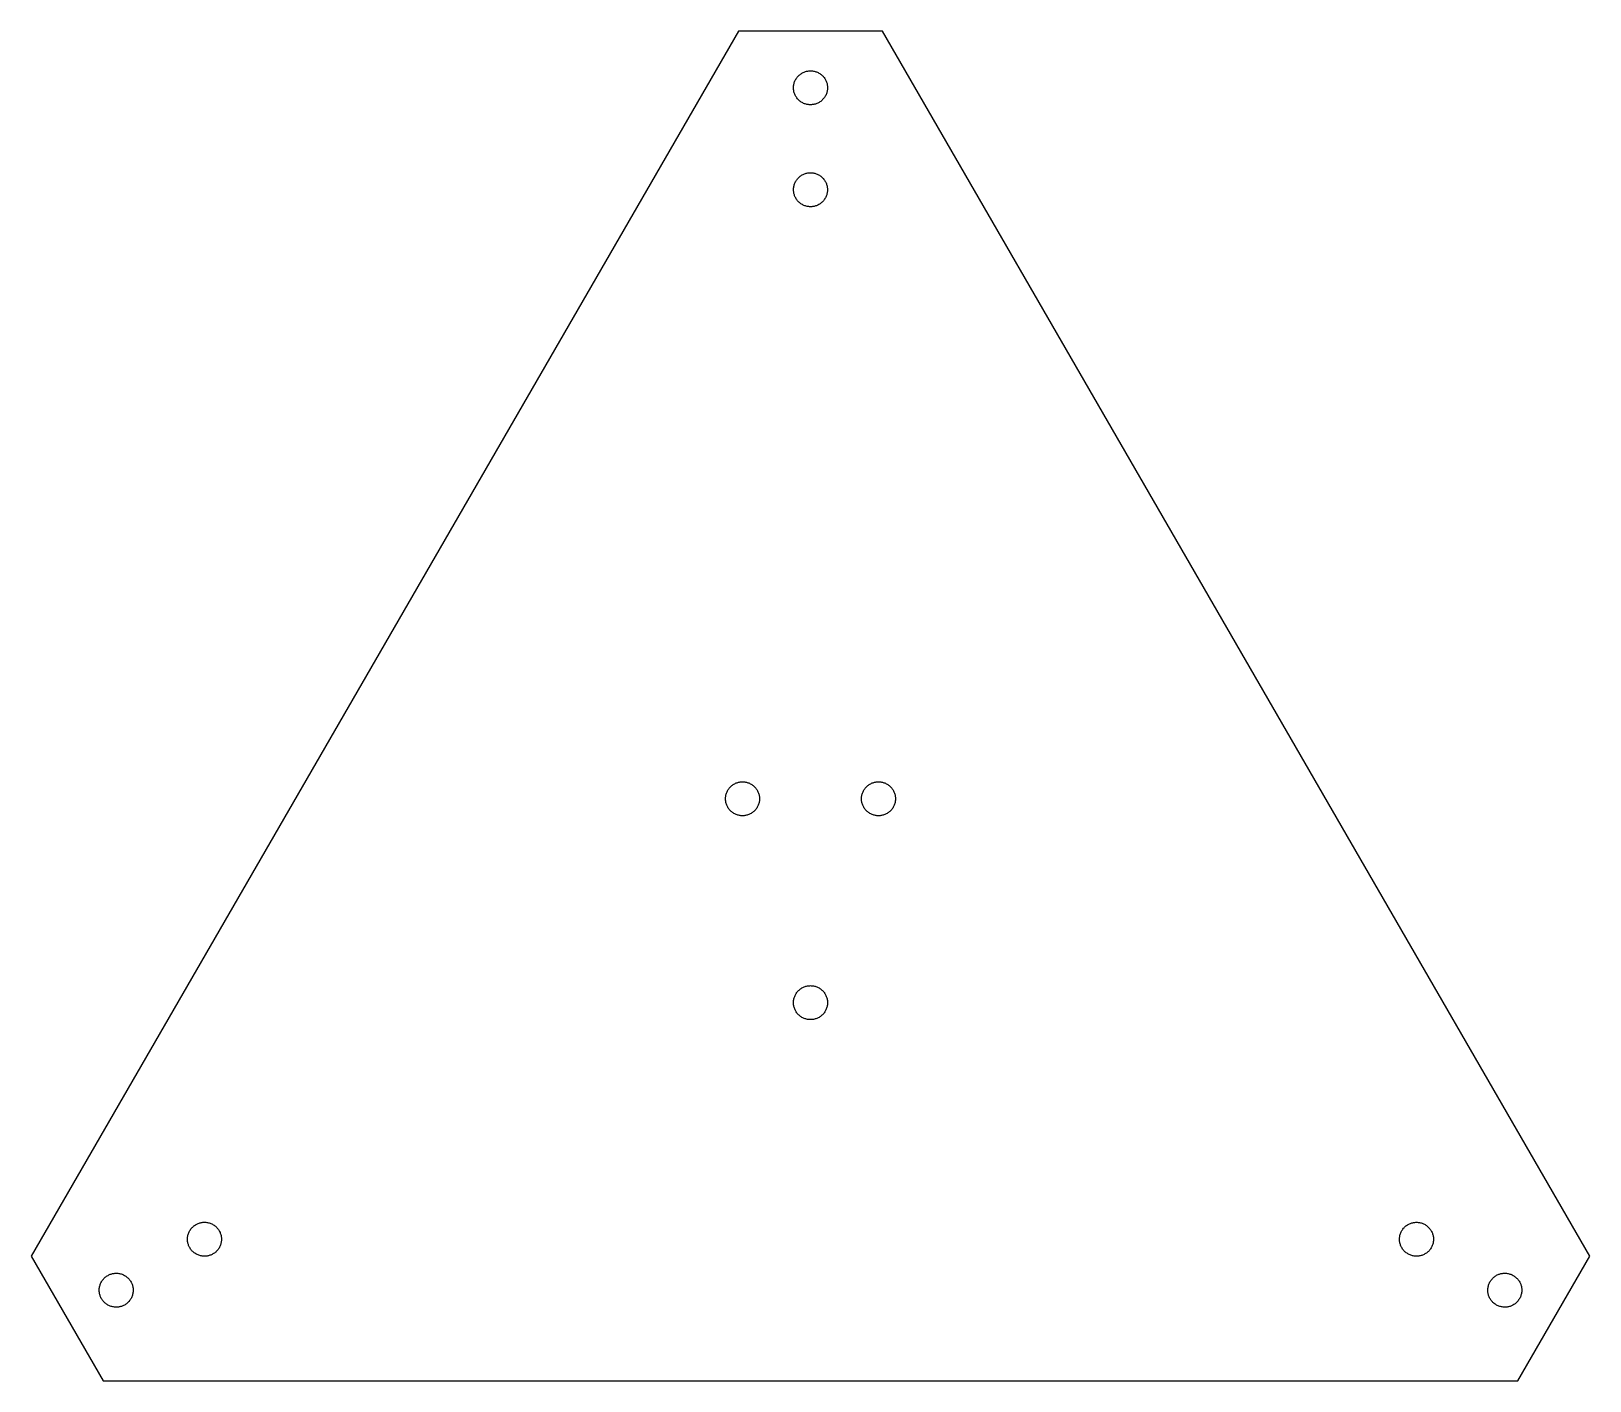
# Model space of a CAD drawing. Header units: millimetres. Extents: x -69 to 69, y -70 to 50.
import ezdxf

# ---------------------------------------------------------------- set-up
doc = ezdxf.new("R2010")
doc.units = ezdxf.units.MM
doc.layers.add('Default', color=18, linetype='Continuous', true_color=0x000000)

msp = doc.modelspace()

# ---------------------------------------------------------------- linework, layer by layer
at = {"layer": 'Default'}
msp.add_lwpolyline([(62.44, -69.54), (68.79, -58.54), (6.35, 49.61), (-6.35, 49.61), (-68.79, -58.54), (-62.44, -69.54)], close=True, dxfattribs=at)
for points in [[(-1.5, 44.52), (-1.41, 43.02), (0.09, 43.12), (1.59, 43.21), (1.5, 44.71), (1.41, 46.2), (-0.09, 46.11), (-1.59, 46.02), (-1.5, 44.52)], [(-1.49, 35.49), (-1.37, 34), (0.12, 34.12), (1.62, 34.24), (1.49, 35.74), (1.37, 37.23), (-0.12, 37.11), (-1.62, 36.99), (-1.49, 35.49)], [(-4.5, -18.15), (-4.5, -16.65), (-6, -16.65), (-7.5, -16.65), (-7.5, -18.15), (-7.5, -19.65), (-6, -19.65), (-4.5, -19.65), (-4.5, -18.15)], [(7.5, -18.15), (7.5, -16.65), (6, -16.65), (4.5, -16.65), (4.5, -18.15), (4.5, -19.65), (6, -19.65), (7.5, -19.65), (7.5, -18.15)], [(1.5, -36.15), (1.5, -34.65), (0, -34.65), (-1.5, -34.65), (-1.5, -36.15), (-1.5, -37.65), (0, -37.65), (1.5, -37.65), (1.5, -36.15)], [(-54.97, -57.31), (-54.69, -58.79), (-53.21, -58.51), (-51.74, -58.23), (-52.02, -56.76), (-52.29, -55.28), (-53.77, -55.56), (-55.24, -55.84), (-54.97, -57.31)], [(51.99, -57.09), (52.05, -58.59), (53.55, -58.53), (55.05, -58.48), (54.99, -56.98), (54.93, -55.48), (53.43, -55.54), (51.94, -55.59), (51.99, -57.09)], [(-62.76, -61.79), (-62.51, -63.27), (-61.03, -63.01), (-59.55, -62.76), (-59.81, -61.28), (-60.07, -59.8), (-61.54, -60.06), (-63.02, -60.32), (-62.76, -61.79)], [(59.84, -61.94), (60.25, -63.38), (61.69, -62.98), (63.13, -62.57), (62.73, -61.13), (62.32, -59.69), (60.88, -60.09), (59.44, -60.5), (59.84, -61.94)]]:
    msp.add_rational_spline(points, [1, 0.707106781187, 1, 0.707106781187, 1, 0.707106781187, 1, 0.707106781187, 1], degree=2, knots=[0, 0, 0, 2.356194, 2.356194, 4.712389, 4.712389, 7.068583, 7.068583, 9.424778, 9.424778, 9.424778], dxfattribs=at)

doc.saveas('drawing.dxf')
